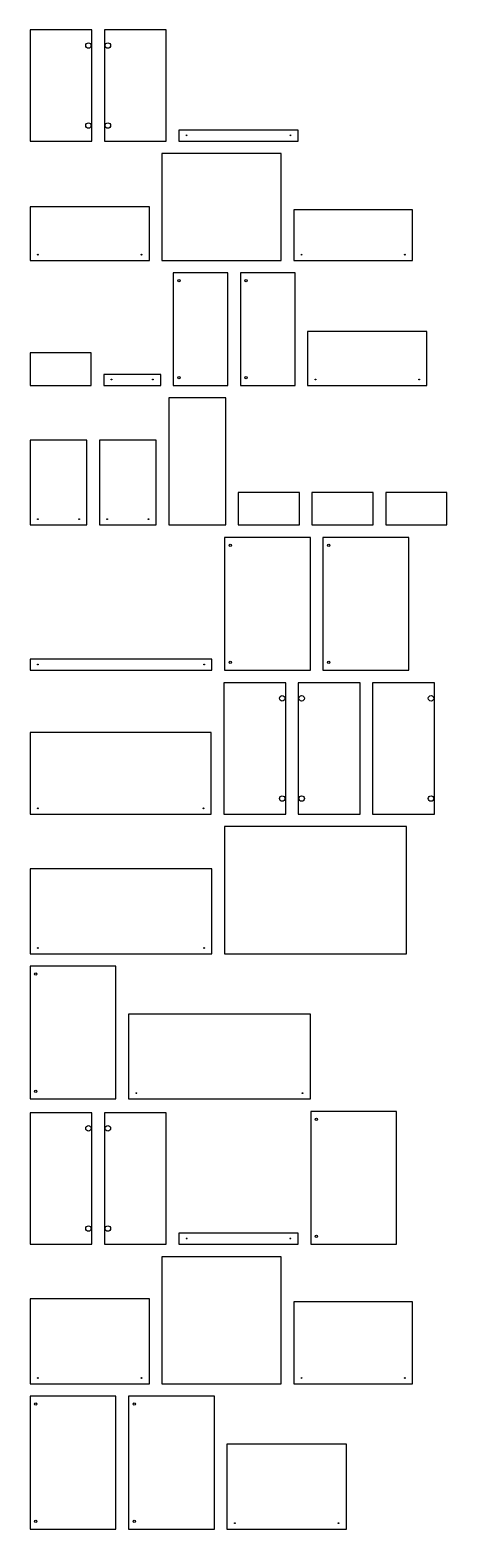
# Model space of a CAD drawing. Extents: x 0 to 2668, y 0 to 9600.
import ezdxf

# ---------------------------------------------------------------- set-up
doc = ezdxf.new("R2010")
doc.units = 0
doc.layers.add('FUROS', color=7, linetype='CONTINUOUS')
doc.layers.add('PECAS', color=7, linetype='CONTINUOUS')

msp = doc.modelspace()

# ---------------------------------------------------------------- linework, layer by layer
at = {"layer": 'FUROS'}
for centre, radius in [((374, 9500), 17.5), ((498, 9500), 17.5), ((374, 8988), 17.5), ((498, 8988), 17.5), ((1002, 8925), 2.5), ((1666, 8925), 2.5), ((50, 8161), 2.5), ((714, 8161), 2.5), ((1738, 8161), 2.5), ((2398, 8161), 2.5), ((953, 7994), 7.5), ((1383, 7994), 7.5), ((522, 7361), 2.5), ((786, 7361), 2.5), ((953, 7374), 7.5), ((1383, 7374), 7.5), ((1826, 7361), 2.5), ((2490, 7361), 2.5), ((50, 6467), 2.5), ((314, 6467), 2.5), ((494, 6467), 2.5), ((758, 6467), 2.5), ((1281, 6300), 7.5), ((1911, 6300), 7.5), ((50, 5537), 2.5), ((1114, 5537), 2.5), ((1281, 5550), 7.5), ((1911, 5550), 7.5), ((1614, 5320), 17.5), ((1738, 5320), 17.5), ((2566, 5320), 17.5), ((50, 4615), 2.5), ((1110, 4615), 2.5), ((1614, 4678), 17.5), ((1738, 4678), 17.5), ((2566, 4678), 17.5), ((50, 3721), 2.5), ((1114, 3721), 2.5), ((37, 3554), 7.5), ((37, 2804), 7.5), ((680, 2791), 2.5), ((1744, 2791), 2.5), ((1833, 2624), 7.5), ((374, 2566), 17.5), ((498, 2566), 17.5), ((374, 1924), 17.5), ((498, 1924), 17.5), ((1002, 1861), 2.5), ((1666, 1861), 2.5), ((1833, 1874), 7.5), ((50, 967), 2.5), ((714, 967), 2.5), ((1738, 967), 2.5), ((2398, 967), 2.5), ((37, 800), 7.5), ((667, 800), 7.5), ((37, 50), 7.5), ((667, 50), 7.5), ((1310, 37), 2.5), ((1974, 37), 2.5)]:
    msp.add_circle(centre, radius, dxfattribs=at)
at = {"layer": 'PECAS'}
for p, q in [((396, 9600), (0, 9600)), ((0, 9600), (0, 8888)), ((396, 8888), (396, 9600)), ((872, 9600), (476, 9600)), ((476, 9600), (476, 8888)), ((872, 8888), (872, 9600)), ((1716, 8958), (952, 8958)), ((952, 8958), (952, 8888)), ((1716, 8888), (1716, 8958)), ((0, 8888), (396, 8888)), ((476, 8888), (872, 8888)), ((952, 8888), (1716, 8888)), ((1608, 8808), (844, 8808)), ((844, 8808), (844, 8124)), ((1608, 8124), (1608, 8808)), ((764, 8468), (0, 8468)), ((0, 8468), (0, 8124)), ((764, 8124), (764, 8468)), ((2448, 8448), (1688, 8448)), ((1688, 8448), (1688, 8124)), ((2448, 8124), (2448, 8448)), ((0, 8124), (764, 8124)), ((844, 8124), (1608, 8124)), ((1688, 8124), (2448, 8124)), ((1266, 8044), (916, 8044)), ((916, 8044), (916, 7324)), ((1266, 7324), (1266, 8044)), ((1696, 8044), (1346, 8044)), ((1346, 8044), (1346, 7324)), ((1696, 7324), (1696, 8044)), ((2540, 7668), (1776, 7668)), ((1776, 7668), (1776, 7324)), ((2540, 7324), (2540, 7668)), ((392, 7532.5), (0, 7532.5)), ((0, 7532.5), (0, 7324)), ((392, 7324), (392, 7532.5)), ((836, 7394), (472, 7394)), ((472, 7394), (472, 7324)), ((836, 7324), (836, 7394)), ((0, 7324), (392, 7324)), ((472, 7324), (836, 7324)), ((916, 7324), (1266, 7324)), ((1346, 7324), (1696, 7324)), ((1776, 7324), (2540, 7324)), ((1252, 7244), (888, 7244)), ((888, 7244), (888, 6430)), ((1252, 6430), (1252, 7244)), ((364, 6974), (0, 6974)), ((0, 6974), (0, 6430)), ((364, 6430), (364, 6974)), ((808, 6974), (444, 6974)), ((444, 6974), (444, 6430)), ((808, 6430), (808, 6974)), ((1724, 6638.5), (1332, 6638.5)), ((1332, 6638.5), (1332, 6430)), ((1724, 6430), (1724, 6638.5)), ((2196, 6638.5), (1804, 6638.5)), ((1804, 6638.5), (1804, 6430)), ((2196, 6430), (2196, 6638.5)), ((2668, 6638.5), (2276, 6638.5)), ((2276, 6638.5), (2276, 6430)), ((2668, 6430), (2668, 6638.5)), ((0, 6430), (364, 6430)), ((444, 6430), (808, 6430)), ((888, 6430), (1252, 6430)), ((1794, 6350), (1244, 6350)), ((1244, 6350), (1244, 5500)), ((1332, 6430), (1724, 6430)), ((1794, 5500), (1794, 6350)), ((1804, 6430), (2196, 6430)), ((2424, 6350), (1874, 6350)), ((1874, 6350), (1874, 5500)), ((2276, 6430), (2668, 6430)), ((2424, 5500), (2424, 6350)), ((1164, 5570), (0, 5570)), ((0, 5570), (0, 5500)), ((1164, 5500), (1164, 5570)), ((0, 5500), (1164, 5500)), ((1244, 5500), (1794, 5500)), ((1874, 5500), (2424, 5500)), ((1636, 5420), (1240, 5420)), ((1240, 5420), (1240, 4578)), ((1636, 4578), (1636, 5420)), ((2112, 5420), (1716, 5420)), ((1716, 5420), (1716, 4578)), ((2112, 4578), (2112, 5420)), ((2588, 5420), (2192, 5420)), ((2192, 5420), (2192, 4578)), ((2588, 4578), (2588, 5420)), ((1160, 5102), (0, 5102)), ((0, 5102), (0, 4578)), ((1160, 4578), (1160, 5102)), ((0, 4578), (1160, 4578)), ((1240, 4578), (1636, 4578)), ((1716, 4578), (2112, 4578)), ((2192, 4578), (2588, 4578)), ((2408, 4498), (1244, 4498)), ((1244, 4498), (1244, 3684)), ((2408, 3684), (2408, 4498)), ((1164, 4228), (0, 4228)), ((0, 4228), (0, 3684)), ((1164, 3684), (1164, 4228)), ((0, 3684), (1164, 3684)), ((1244, 3684), (2408, 3684)), ((550, 3604), (0, 3604)), ((0, 3604), (0, 2754)), ((550, 2754), (550, 3604)), ((1794, 3298), (630, 3298)), ((630, 3298), (630, 2754)), ((1794, 2754), (1794, 3298)), ((0, 2754), (550, 2754)), ((630, 2754), (1794, 2754)), ((396, 2666), (0, 2666)), ((0, 2666), (0, 1824)), ((396, 1824), (396, 2666)), ((872, 2666), (476, 2666)), ((476, 2666), (476, 1824)), ((872, 1824), (872, 2666)), ((2346, 2674), (1796, 2674)), ((1796, 2674), (1796, 1824)), ((2346, 1824), (2346, 2674)), ((0, 1824), (396, 1824)), ((476, 1824), (872, 1824)), ((1716, 1894), (952, 1894)), ((952, 1894), (952, 1824)), ((952, 1824), (1716, 1824)), ((1716, 1824), (1716, 1894)), ((1796, 1824), (2346, 1824)), ((1608, 1744), (844, 1744)), ((844, 1744), (844, 930)), ((1608, 930), (1608, 1744)), ((764, 1474), (0, 1474)), ((0, 1474), (0, 930)), ((764, 930), (764, 1474)), ((2448, 1454), (1688, 1454)), ((1688, 1454), (1688, 930)), ((2448, 930), (2448, 1454)), ((0, 930), (764, 930)), ((844, 930), (1608, 930)), ((1688, 930), (2448, 930)), ((550, 850), (0, 850)), ((0, 850), (0, 0)), ((550, 0), (550, 850)), ((1180, 850), (630, 850)), ((630, 850), (630, 0)), ((1180, 0), (1180, 850)), ((2024, 544), (1260, 544)), ((1260, 544), (1260, 0)), ((2024, 0), (2024, 544)), ((0, 0), (550, 0)), ((630, 0), (1180, 0)), ((1260, 0), (2024, 0))]:
    msp.add_line(p, q, dxfattribs=at)

doc.saveas('drawing.dxf')
